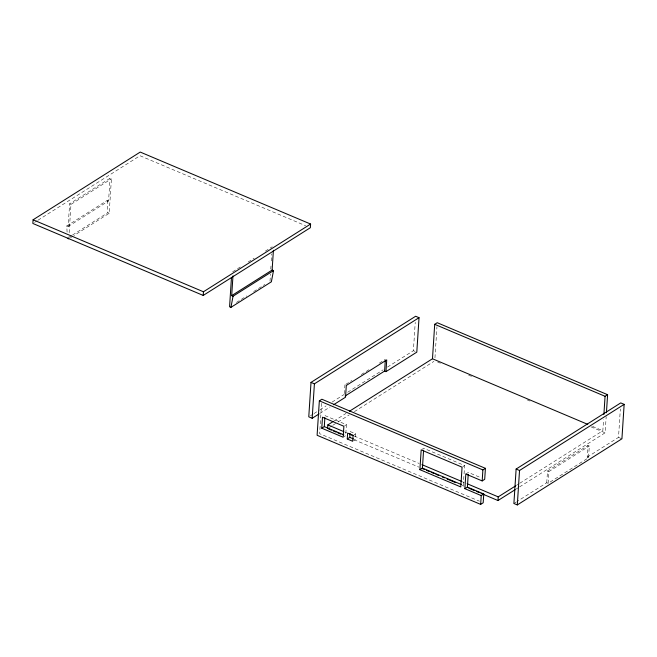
<?xml version="1.0" encoding="UTF-8"?>
<svg xmlns="http://www.w3.org/2000/svg" width="657" height="657" viewBox="0 0 657 657"><rect width="100%" height="100%" fill="white"/><g stroke="black" fill="none" stroke-linecap="round" stroke-linejoin="round"><path stroke-width="0.49" stroke-dasharray="3.29 2.46" d="M67.088 232.11L66.784 225.959L68.147 226.534L69.617 203.818L110.047 178.261L111.411 178.835L109.185 213.279L73.913 235.576M68.747 238.836L68.878 236.807M69.141 232.759L70.981 204.393L111.411 178.835M68.147 226.534L108.577 200.976L110.047 178.261M270.011 281.221L270.462 274.133M270.791 269.066L270.988 266.028M271.316 260.96L271.776 253.873M321.602 403.291L319.639 433.677L479.405 501.184M344.367 393.683L344.933 384.887M325.01 415.618L346.403 424.66L345.697 435.657L344.013 436.716M350.165 431.518L355.618 433.825L355.232 439.681L353.548 440.748M387.458 367.099L413.401 350.698L415.232 322.332M434.959 357.819L436.971 326.734M463.316 485.351L464.598 465.558L423.708 448.288L422.024 449.347M546.747 482.731L547.503 471.003L587.941 445.446L589.304 446.021L588.541 457.748L548.11 483.306L546.747 482.731L517.355 501.307M548.11 483.306L548.866 471.578L589.304 446.021M588.541 457.748L587.177 457.173L587.941 445.446M519.835 483.207L602.839 430.737L603.561 419.593M519.588 486.878L605.13 432.807L606.173 416.76M587.177 457.173L618.516 437.365L620.348 408.999M34.575 222.37L37.17 220.727M38.032 220.185L139.998 155.734L305.653 225.721M66.784 225.959L107.214 200.401L108.577 200.976M69.108 237.169L71.687 235.543M72.549 235.001L107.822 212.704L109.185 213.279M70.471 237.752L73.05 236.118M232.66 271.793L242.121 265.814M248.149 262.003L254.169 258.201M265.354 251.13L272.236 246.777M236.454 302.434L246.777 295.905M253.659 291.56L264.845 284.489M345.796 384.345L351.815 380.534M361.284 374.556L369.883 369.119M379.344 363.132L385.372 359.33M310.506 415.741L313.102 414.099M313.964 413.557L319.154 410.272M320.016 409.73L326.069 405.903M332.122 402.076L344.227 394.422M347.684 392.237L383.138 369.834M319.885 413.409L330.143 406.921M333.912 421.071L346.017 413.417M329.346 427.469L331.941 425.826M332.803 425.284L337.123 422.55M337.985 422.008L349.22 414.904M354.41 411.627L433.907 361.375M344.72 425.728L346.403 424.66M353.926 434.885L355.618 433.825M462.906 466.626L464.598 465.558M465.821 474.017L468.351 472.416L481.072 477.795M516.377 485.392L518.973 483.757M516.131 489.063L518.726 487.428M513.897 503.492L516.484 501.849M69.617 203.818L70.981 204.393M413.401 350.698L415.101 351.421M592.491 426.368L602.839 430.737M618.516 437.365L621.924 438.802M437.595 362.023L440.412 363.214M468.655 375.147L471.48 376.338M527.013 399.801L531.718 401.788M591.013 426.845L605.13 432.807M547.503 471.003L548.866 471.578M344.802 432.051L346.682 432.848M354.213 436.026L419.158 463.464M462.454 481.762L464.335 482.558M353.975 439.689L418.92 467.135M462.216 485.424L464.097 486.221M107.214 200.401L107.822 212.704"/><path stroke-width="0.99" d="M33.088 219.791L32.85 223.462L203.21 295.436L310.359 227.708L310.597 224.045L140.237 152.071L33.088 219.791L203.448 291.774L310.597 224.045M203.21 295.436L203.448 291.774M231.478 277.402L229.572 306.778L230.935 307.361L271.374 281.804L273.493 270.651L272.129 270.076L231.691 295.634L233.054 296.208L273.493 270.651M231.691 295.634L232.972 275.874M272.129 270.076L273.402 250.317M345.04 396.064L384.608 371.057L385.971 371.632L416.801 352.144L419.035 317.692L415.626 316.255L311.007 382.39L308.774 416.834L312.182 418.271L319.023 413.943M312.182 418.271L314.407 383.828L419.035 317.692M464.877 488.668L465.821 474.017L482.181 480.924L484.702 479.331L485.416 468.334L321.864 399.234L319.343 400.836L317.109 435.279L480.661 504.379L483.191 502.777L483.757 493.982L467.406 487.075L464.877 488.668L481.228 495.583L483.757 493.982M321.774 428.208L322.48 417.22L343.882 426.262L343.168 437.25L321.774 428.208L324.295 426.615L324.878 417.622M327.621 428.561L327.859 424.89L333.042 421.613M347.257 438.983L347.635 433.119L353.088 435.419L352.71 441.282L347.257 438.983L349.787 437.381L350.033 433.472M384.608 371.057L385.306 360.307M385.971 371.632L386.735 359.905L346.296 385.462L345.541 397.189L333.567 404.753M419.897 469.673L421.178 449.881L462.068 467.16L460.787 486.944L419.897 469.673L422.426 468.071L423.576 450.267M349.475 411.233L432.478 358.763L434.704 324.32L437.233 322.718L607.594 394.701L606.427 412.752M467.406 487.075L468.227 474.37M480.661 504.379L481.228 495.583M482.181 480.924L482.887 469.927L485.416 468.334M481.039 493.374L497.981 500.535L498.22 496.873L515.515 485.942M516.123 469.049L513.897 503.492L517.305 504.929L621.924 438.802L624.15 404.359L620.742 402.913L516.123 469.049L519.531 470.486L624.15 404.359M517.305 504.929L519.531 470.486M603.89 414.534L605.072 396.294L607.594 394.701M230.935 307.361L233.054 296.208M497.981 500.535L515.269 489.613M434.704 324.32L605.072 396.294M432.478 358.763L587.785 424.381M67.384 238.261L68.747 238.836M311.007 382.39L314.407 383.828M319.343 400.836L482.887 469.927M327.859 424.89L343.857 431.657M349.508 434.039L353.269 435.632M421.983 464.663L461.51 481.359M467.16 483.749L498.22 496.873M324.295 426.615L343.833 434.868M349.787 437.381L353.417 438.917M422.426 468.071L461.452 484.562M328.557 428.955L331.383 430.146M333.263 430.943L336.088 432.134M337.977 432.93L340.794 434.129M421.745 468.326L424.57 469.517M426.45 470.313L429.276 471.504M431.156 472.301L433.981 473.492M435.862 474.288L438.687 475.479M442.448 477.072L444.337 477.869M447.154 479.06L455.63 482.64M468.802 488.208L474.453 490.59M476.333 491.387L479.158 492.586"/></g></svg>
